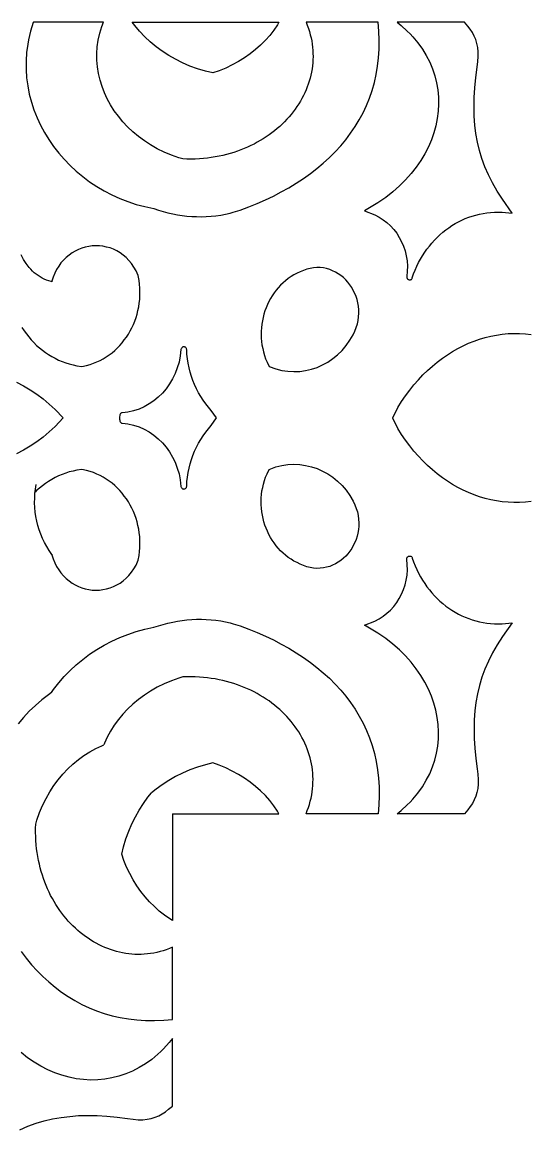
# Model space of a CAD drawing. Extents: x -1917 to -261, y -485 to 605.
# Drawn here: x -1780.2 to -1727.9, y 420.4 to 535.1 of the extents above; entities that cross this region are included whole.
import ezdxf

# ---------------------------------------------------------------- set-up
doc = ezdxf.new("R2010")
doc.units = 0
doc.layers.add('LAYER_1', color=18, linetype='CONTINUOUS')

msp = doc.modelspace()

# ---------------------------------------------------------------- linework, layer by layer
at = {"layer": 'LAYER_1'}
for points in [[(-1743.35, 535.12), (-1750.81, 535.12), (-1750.68, 534.8), (-1750.56, 534.47), (-1750.46, 534.15), (-1750.37, 533.82), (-1750.29, 533.5), (-1750.22, 533.17), (-1750.17, 532.85), (-1750.13, 532.52), (-1750.1, 532.2), (-1750.09, 531.87), (-1750.08, 531.55), (-1750.09, 531.23), (-1750.11, 530.91), (-1750.14, 530.59), (-1750.19, 530.27), (-1750.24, 529.95), (-1750.31, 529.64), (-1750.39, 529.33), (-1750.48, 529.02), (-1750.58, 528.71), (-1750.69, 528.41), (-1750.81, 528.11), (-1750.94, 527.81), (-1751.08, 527.51), (-1751.23, 527.22), (-1751.39, 526.94), (-1751.57, 526.65), (-1751.75, 526.38), (-1751.94, 526.1), (-1752.14, 525.83), (-1752.35, 525.57), (-1752.57, 525.31), (-1752.8, 525.06), (-1753.03, 524.81), (-1753.28, 524.57), (-1753.53, 524.33), (-1753.8, 524.1), (-1754.07, 523.88), (-1754.35, 523.66), (-1754.64, 523.45), (-1754.93, 523.24), (-1755.24, 523.05), (-1755.55, 522.86), (-1755.86, 522.68), (-1756.19, 522.5), (-1756.52, 522.34), (-1756.86, 522.18), (-1757.21, 522.03), (-1757.56, 521.89), (-1757.92, 521.76), (-1758.29, 521.64), (-1758.66, 521.52), (-1759.04, 521.42), (-1759.43, 521.32), (-1759.82, 521.24), (-1760.22, 521.17), (-1760.62, 521.1), (-1761.03, 521.05), (-1761.44, 521), (-1761.86, 520.97), (-1762.28, 520.95), (-1762.71, 520.94), (-1763.14, 520.94), (-1763.58, 520.96), (-1763.98, 521.08), (-1764.76, 521.35), (-1765.51, 521.67), (-1766.22, 522.02), (-1766.91, 522.41), (-1767.55, 522.83), (-1768.17, 523.29), (-1768.75, 523.77), (-1769.29, 524.28), (-1769.79, 524.81), (-1770.25, 525.37), (-1770.68, 525.95), (-1771.06, 526.55), (-1771.4, 527.17), (-1771.69, 527.81), (-1771.94, 528.46), (-1772.14, 529.13), (-1772.3, 529.8), (-1772.41, 530.49), (-1772.47, 531.18), (-1772.47, 531.87), (-1772.43, 532.57), (-1772.33, 533.27), (-1772.18, 533.98), (-1771.97, 534.67), (-1771.8, 535.12), (-1779.04, 535.12), (-1779.06, 535.07), (-1779.21, 534.62), (-1779.34, 534.18), (-1779.45, 533.74), (-1779.55, 533.3), (-1779.63, 532.85), (-1779.75, 531.98), (-1779.81, 531.1), (-1779.8, 530.23), (-1779.75, 529.36), (-1779.64, 528.51), (-1779.47, 527.67), (-1779.25, 526.84), (-1778.99, 526.03), (-1778.67, 525.23), (-1778.31, 524.45), (-1777.9, 523.7), (-1777.45, 522.96), (-1776.96, 522.26), (-1776.43, 521.57), (-1775.86, 520.92), (-1775.25, 520.29), (-1774.61, 519.69), (-1773.94, 519.13), (-1773.23, 518.6), (-1772.49, 518.11), (-1771.73, 517.66), (-1770.93, 517.24), (-1770.11, 516.87), (-1769.27, 516.54), (-1768.41, 516.25), (-1767.52, 516.02), (-1766.56, 515.82), (-1766.08, 515.65), (-1765.6, 515.51), (-1765.11, 515.38), (-1764.62, 515.27), (-1764.13, 515.18), (-1763.64, 515.1), (-1763.14, 515.05), (-1762.64, 515.01), (-1762.14, 514.99), (-1761.64, 514.98), (-1761.14, 515), (-1760.64, 515.03), (-1760.14, 515.08), (-1759.64, 515.15), (-1759.15, 515.24), (-1758.65, 515.34), (-1758.34, 515.45), (-1757.64, 515.66), (-1756.74, 515.99), (-1755.87, 516.35), (-1755.01, 516.72), (-1754.18, 517.12), (-1753.37, 517.54), (-1752.58, 517.98), (-1751.82, 518.45), (-1751.08, 518.93), (-1750.36, 519.44), (-1749.68, 519.97), (-1749.02, 520.52), (-1748.39, 521.09), (-1747.79, 521.69), (-1747.22, 522.31), (-1746.69, 522.95), (-1746.19, 523.61), (-1745.72, 524.3), (-1745.3, 525), (-1744.9, 525.73), (-1744.55, 526.48), (-1744.23, 527.26), (-1743.96, 528.05), (-1743.73, 528.87), (-1743.54, 529.7), (-1743.39, 530.56), (-1743.29, 531.44), (-1743.24, 532.34), (-1743.23, 533.26), (-1743.27, 534.2)], [(-1753.61, 535.12), (-1753.77, 534.85), (-1754.15, 534.29), (-1754.57, 533.75), (-1755.02, 533.24), (-1755.51, 532.75), (-1756.04, 532.28), (-1756.59, 531.84), (-1757.18, 531.43), (-1757.8, 531.04), (-1758.45, 530.69), (-1759.12, 530.37), (-1759.82, 530.08), (-1760.47, 529.86), (-1761.23, 530.05), (-1762.04, 530.3), (-1762.83, 530.58), (-1763.59, 530.91), (-1764.32, 531.28), (-1765.03, 531.68), (-1765.7, 532.11), (-1766.34, 532.58), (-1766.95, 533.08), (-1767.52, 533.61), (-1768.05, 534.17), (-1768.54, 534.76), (-1768.81, 535.12)], [(-1734.38, 535.12), (-1741.38, 535.12), (-1740.96, 534.79), (-1740.32, 534.2), (-1740.02, 533.91), (-1739.74, 533.6), (-1739.22, 532.97), (-1738.76, 532.32), (-1738.35, 531.66), (-1738, 530.97), (-1737.71, 530.27), (-1737.47, 529.56), (-1737.29, 528.84), (-1737.17, 528.11), (-1737.09, 527.37), (-1737.08, 526.63), (-1737.12, 525.89), (-1737.21, 525.14), (-1737.36, 524.4), (-1737.56, 523.66), (-1737.82, 522.93), (-1738.13, 522.21), (-1738.5, 521.49), (-1738.91, 520.79), (-1739.39, 520.11), (-1739.92, 519.44), (-1740.5, 518.79), (-1741.13, 518.16), (-1741.82, 517.56), (-1742.56, 516.98), (-1743.36, 516.43), (-1744.76, 515.58), (-1743.69, 515.16), (-1743.24, 514.93), (-1742.82, 514.67), (-1742.43, 514.37), (-1742.06, 514.03), (-1741.72, 513.66), (-1741.42, 513.26), (-1741.15, 512.84), (-1740.91, 512.39), (-1740.72, 511.92), (-1740.55, 511.43), (-1740.43, 510.92), (-1740.35, 510.4), (-1740.31, 509.87), (-1740.32, 509.33), (-1740.37, 508.78), (-1740.37, 508.71), (-1740.36, 508.65), (-1740.34, 508.6), (-1740.32, 508.55), (-1740.28, 508.51), (-1740.24, 508.48), (-1740.19, 508.46), (-1740.14, 508.44), (-1740.09, 508.43), (-1740.04, 508.43), (-1739.99, 508.44), (-1739.95, 508.46), (-1739.9, 508.49), (-1739.86, 508.53), (-1739.83, 508.58), (-1739.8, 508.64), (-1739.66, 509.05), (-1739.5, 509.45), (-1739.33, 509.84), (-1739.15, 510.22), (-1738.95, 510.59), (-1738.74, 510.94), (-1738.51, 511.29), (-1738.28, 511.62), (-1738.03, 511.94), (-1737.77, 512.25), (-1737.5, 512.55), (-1737.23, 512.83), (-1736.94, 513.11), (-1736.64, 513.36), (-1736.33, 513.61), (-1736.01, 513.84), (-1735.69, 514.06), (-1735.35, 514.26), (-1735.01, 514.45), (-1734.67, 514.62), (-1734.31, 514.78), (-1733.95, 514.92), (-1733.59, 515.04), (-1733.22, 515.15), (-1732.84, 515.25), (-1732.46, 515.32), (-1732.08, 515.38), (-1731.69, 515.42), (-1731.3, 515.45), (-1730.9, 515.45), (-1730.5, 515.44), (-1729.45, 515.36), (-1730.46, 516.78), (-1731.01, 517.63), (-1731.49, 518.48), (-1731.92, 519.32), (-1732.28, 520.15), (-1732.59, 521), (-1732.85, 521.84), (-1733.05, 522.7), (-1733.21, 523.58), (-1733.32, 524.47), (-1733.38, 525.39), (-1733.4, 526.34), (-1733.38, 527.31), (-1733.32, 528.33), (-1733.23, 529.38), (-1733.09, 530.47), (-1733.01, 531.04), (-1732.97, 531.56), (-1732.97, 532.05), (-1733.01, 532.5), (-1733.1, 532.92), (-1733.22, 533.31), (-1733.38, 533.68), (-1733.57, 534.04), (-1733.8, 534.38), (-1734.05, 534.72)], [(-1749.67, 499.38), (-1749.1, 499.63), (-1748.56, 499.93), (-1748.04, 500.29), (-1747.54, 500.69), (-1747.08, 501.14), (-1746.66, 501.63), (-1746.27, 502.18), (-1745.92, 502.76), (-1745.74, 503.13), (-1745.6, 503.5), (-1745.49, 503.87), (-1745.41, 504.24), (-1745.36, 504.61), (-1745.34, 504.98), (-1745.34, 505.34), (-1745.38, 505.7), (-1745.44, 506.05), (-1745.52, 506.39), (-1745.63, 506.72), (-1745.76, 507.04), (-1745.91, 507.35), (-1746.08, 507.65), (-1746.27, 507.93), (-1746.48, 508.19), (-1746.7, 508.44), (-1746.94, 508.67), (-1747.2, 508.88), (-1747.47, 509.07), (-1747.76, 509.24), (-1748.05, 509.39), (-1748.36, 509.51), (-1748.68, 509.6), (-1749.01, 509.67), (-1749.34, 509.71), (-1749.68, 509.71), (-1750.03, 509.69), (-1750.38, 509.63), (-1750.73, 509.54), (-1751.08, 509.42), (-1751.42, 509.26), (-1751.74, 509.12), (-1752.06, 508.95), (-1752.36, 508.77), (-1752.65, 508.57), (-1752.93, 508.35), (-1753.19, 508.13), (-1753.45, 507.88), (-1753.68, 507.63), (-1753.91, 507.36), (-1754.12, 507.08), (-1754.31, 506.8), (-1754.49, 506.5), (-1754.66, 506.19), (-1754.81, 505.88), (-1754.95, 505.55), (-1755.07, 505.22), (-1755.17, 504.89), (-1755.26, 504.54), (-1755.33, 504.2), (-1755.39, 503.85), (-1755.43, 503.49), (-1755.45, 503.14), (-1755.46, 502.78), (-1755.45, 502.42), (-1755.42, 502.06), (-1755.37, 501.7), (-1755.3, 501.34), (-1755.22, 500.98), (-1755.12, 500.62), (-1754.99, 500.27), (-1754.85, 499.92), (-1754.64, 499.47), (-1753.93, 499.22), (-1753.31, 499.06), (-1752.69, 498.97), (-1752.07, 498.94), (-1751.45, 498.96), (-1750.85, 499.05), (-1750.25, 499.19)], [(-1760.08, 494.14), (-1760.62, 494.92), (-1760.92, 495.26), (-1761.2, 495.62), (-1761.47, 495.99), (-1761.72, 496.37), (-1761.95, 496.76), (-1762.16, 497.17), (-1762.35, 497.59), (-1762.53, 498.01), (-1762.68, 498.45), (-1762.81, 498.89), (-1762.93, 499.34), (-1763.02, 499.8), (-1763.09, 500.26), (-1763.14, 500.73), (-1763.17, 501.21), (-1763.18, 501.28), (-1763.2, 501.33), (-1763.23, 501.38), (-1763.27, 501.42), (-1763.31, 501.46), (-1763.36, 501.48), (-1763.41, 501.49), (-1763.46, 501.5), (-1763.51, 501.5), (-1763.56, 501.49), (-1763.61, 501.46), (-1763.65, 501.44), (-1763.69, 501.4), (-1763.72, 501.35), (-1763.75, 501.29), (-1763.76, 501.23), (-1763.84, 500.56), (-1763.96, 499.93), (-1764.14, 499.32), (-1764.36, 498.74), (-1764.63, 498.18), (-1764.95, 497.66), (-1765.3, 497.16), (-1765.69, 496.71), (-1766.11, 496.29), (-1766.57, 495.92), (-1767.05, 495.59), (-1767.57, 495.3), (-1768.11, 495.06), (-1768.67, 494.88), (-1769.25, 494.75), (-1769.54, 494.71), (-1769.85, 494.68), (-1769.91, 494.66), (-1769.97, 494.64), (-1770.02, 494.6), (-1770.05, 494.54), (-1770.08, 494.47), (-1770.1, 494.38), (-1770.12, 494.27), (-1770.12, 494.14), (-1770.12, 494.01), (-1770.1, 493.9), (-1770.08, 493.81), (-1770.05, 493.74), (-1770.02, 493.69), (-1769.97, 493.65), (-1769.91, 493.62), (-1769.85, 493.61), (-1769.54, 493.58), (-1769.25, 493.53), (-1768.67, 493.4), (-1768.11, 493.22), (-1767.57, 492.98), (-1767.05, 492.7), (-1766.57, 492.37), (-1766.11, 491.99), (-1765.69, 491.57), (-1765.3, 491.12), (-1764.95, 490.63), (-1764.63, 490.1), (-1764.36, 489.55), (-1764.14, 488.96), (-1763.96, 488.35), (-1763.84, 487.72), (-1763.76, 487.06), (-1763.75, 486.99), (-1763.72, 486.93), (-1763.69, 486.89), (-1763.65, 486.85), (-1763.61, 486.82), (-1763.56, 486.8), (-1763.51, 486.79), (-1763.46, 486.78), (-1763.41, 486.79), (-1763.36, 486.8), (-1763.31, 486.83), (-1763.27, 486.86), (-1763.23, 486.9), (-1763.2, 486.95), (-1763.18, 487.01), (-1763.17, 487.07), (-1763.14, 487.55), (-1763.09, 488.02), (-1763.02, 488.48), (-1762.93, 488.94), (-1762.81, 489.39), (-1762.68, 489.84), (-1762.53, 490.27), (-1762.35, 490.7), (-1762.16, 491.11), (-1761.95, 491.52), (-1761.72, 491.91), (-1761.47, 492.3), (-1761.2, 492.67), (-1760.92, 493.02), (-1760.62, 493.36)], [(-1749.67, 488.9), (-1749.1, 488.65), (-1748.56, 488.35), (-1748.04, 488), (-1747.54, 487.6), (-1747.08, 487.15), (-1746.66, 486.65), (-1746.27, 486.11), (-1745.92, 485.52), (-1745.74, 485.15), (-1745.6, 484.78), (-1745.49, 484.41), (-1745.41, 484.04), (-1745.36, 483.67), (-1745.34, 483.3), (-1745.34, 482.94), (-1745.38, 482.58), (-1745.44, 482.23), (-1745.52, 481.89), (-1745.63, 481.56), (-1745.76, 481.24), (-1745.91, 480.93), (-1746.08, 480.63), (-1746.27, 480.35), (-1746.48, 480.09), (-1746.7, 479.84), (-1746.94, 479.61), (-1747.2, 479.4), (-1747.47, 479.21), (-1747.76, 479.04), (-1748.05, 478.9), (-1748.36, 478.77), (-1748.68, 478.68), (-1749.01, 478.61), (-1749.34, 478.58), (-1749.68, 478.57), (-1750.03, 478.59), (-1750.38, 478.65), (-1750.73, 478.74), (-1751.08, 478.86), (-1751.42, 479.02), (-1751.74, 479.17), (-1752.06, 479.33), (-1752.36, 479.52), (-1752.65, 479.71), (-1752.93, 479.93), (-1753.19, 480.16), (-1753.45, 480.4), (-1753.68, 480.65), (-1753.91, 480.92), (-1754.12, 481.2), (-1754.31, 481.49), (-1754.49, 481.78), (-1754.66, 482.09), (-1754.81, 482.41), (-1754.95, 482.73), (-1755.07, 483.06), (-1755.17, 483.4), (-1755.26, 483.74), (-1755.33, 484.09), (-1755.39, 484.44), (-1755.43, 484.79), (-1755.45, 485.15), (-1755.46, 485.51), (-1755.45, 485.87), (-1755.42, 486.23), (-1755.37, 486.59), (-1755.3, 486.95), (-1755.22, 487.3), (-1755.12, 487.66), (-1754.99, 488.01), (-1754.85, 488.36), (-1754.64, 488.81), (-1753.93, 489.07), (-1753.31, 489.22), (-1752.69, 489.31), (-1752.07, 489.35), (-1751.45, 489.32), (-1750.85, 489.23), (-1750.25, 489.09)], [(-1734.38, 453.16), (-1741.38, 453.16), (-1740.96, 453.5), (-1740.32, 454.08), (-1740.02, 454.38), (-1739.74, 454.68), (-1739.22, 455.31), (-1738.76, 455.96), (-1738.35, 456.63), (-1738, 457.31), (-1737.71, 458.01), (-1737.47, 458.72), (-1737.29, 459.44), (-1737.17, 460.18), (-1737.09, 460.91), (-1737.08, 461.65), (-1737.12, 462.4), (-1737.21, 463.14), (-1737.36, 463.88), (-1737.56, 464.62), (-1737.82, 465.35), (-1738.13, 466.08), (-1738.5, 466.79), (-1738.91, 467.49), (-1739.39, 468.18), (-1739.92, 468.85), (-1740.5, 469.5), (-1741.13, 470.12), (-1741.82, 470.73), (-1742.56, 471.3), (-1743.36, 471.85), (-1744.76, 472.7), (-1743.69, 473.12), (-1743.24, 473.35), (-1742.82, 473.61), (-1742.43, 473.92), (-1742.06, 474.25), (-1741.72, 474.62), (-1741.42, 475.02), (-1741.15, 475.45), (-1740.91, 475.9), (-1740.72, 476.37), (-1740.55, 476.86), (-1740.43, 477.36), (-1740.35, 477.88), (-1740.31, 478.41), (-1740.32, 478.95), (-1740.37, 479.51), (-1740.37, 479.57), (-1740.36, 479.63), (-1740.34, 479.68), (-1740.32, 479.73), (-1740.28, 479.77), (-1740.24, 479.8), (-1740.19, 479.83), (-1740.14, 479.84), (-1740.09, 479.85), (-1740.04, 479.85), (-1739.99, 479.84), (-1739.95, 479.82), (-1739.9, 479.79), (-1739.86, 479.75), (-1739.83, 479.7), (-1739.8, 479.64), (-1739.66, 479.23), (-1739.5, 478.83), (-1739.33, 478.44), (-1739.15, 478.06), (-1738.95, 477.7), (-1738.74, 477.34), (-1738.51, 477), (-1738.28, 476.66), (-1738.03, 476.34), (-1737.77, 476.03), (-1737.5, 475.73), (-1737.23, 475.45), (-1736.94, 475.18), (-1736.64, 474.92), (-1736.33, 474.67), (-1736.01, 474.44), (-1735.69, 474.23), (-1735.35, 474.02), (-1735.01, 473.84), (-1734.67, 473.67), (-1734.31, 473.51), (-1733.95, 473.37), (-1733.59, 473.24), (-1733.22, 473.13), (-1732.84, 473.04), (-1732.46, 472.96), (-1732.08, 472.9), (-1731.69, 472.86), (-1731.3, 472.84), (-1730.9, 472.83), (-1730.5, 472.84), (-1729.45, 472.92), (-1730.46, 471.5), (-1731.01, 470.65), (-1731.49, 469.81), (-1731.92, 468.97), (-1732.28, 468.13), (-1732.59, 467.29), (-1732.85, 466.44), (-1733.05, 465.58), (-1733.21, 464.7), (-1733.32, 463.81), (-1733.38, 462.89), (-1733.4, 461.95), (-1733.38, 460.97), (-1733.32, 459.96), (-1733.23, 458.9), (-1733.09, 457.81), (-1733.01, 457.25), (-1732.97, 456.72), (-1732.97, 456.23), (-1733.01, 455.78), (-1733.1, 455.36), (-1733.22, 454.97), (-1733.38, 454.6), (-1733.57, 454.24), (-1733.8, 453.9), (-1734.05, 453.56)]]:
    msp.add_lwpolyline(points, close=True, dxfattribs=at)
for points in [[(-1780.23, 503.5), (-1780.01, 503.16), (-1779.77, 502.84), (-1779.53, 502.53), (-1779.27, 502.23), (-1779, 501.94), (-1778.71, 501.66), (-1778.42, 501.4), (-1778.11, 501.16), (-1777.8, 500.92), (-1777.47, 500.71), (-1777.14, 500.5), (-1776.79, 500.32), (-1776.44, 500.14), (-1776.08, 499.99), (-1775.7, 499.85), (-1775.33, 499.74), (-1774.94, 499.64), (-1774.55, 499.55), (-1774.03, 499.47), (-1773.54, 499.58), (-1773.17, 499.68), (-1772.82, 499.81), (-1772.47, 499.95), (-1772.14, 500.1), (-1771.81, 500.28), (-1771.5, 500.47), (-1771.19, 500.68), (-1770.9, 500.9), (-1770.62, 501.14), (-1770.35, 501.39), (-1770.1, 501.65), (-1769.85, 501.93), (-1769.63, 502.22), (-1769.41, 502.52), (-1769.21, 502.83), (-1769.02, 503.15), (-1768.85, 503.48), (-1768.69, 503.82), (-1768.55, 504.17), (-1768.42, 504.53), (-1768.31, 504.89), (-1768.22, 505.26), (-1768.14, 505.64), (-1768.08, 506.02), (-1768.04, 506.41), (-1768.01, 506.8), (-1768.01, 507.19), (-1768.02, 507.59), (-1768.05, 507.98), (-1768.1, 508.38), (-1768.19, 508.88), (-1768.42, 509.37), (-1768.64, 509.76), (-1768.89, 510.12), (-1769.16, 510.45), (-1769.44, 510.74), (-1769.75, 511.01), (-1770.07, 511.24), (-1770.41, 511.44), (-1770.76, 511.6), (-1771.11, 511.74), (-1771.47, 511.84), (-1771.84, 511.92), (-1772.21, 511.96), (-1772.58, 511.97), (-1772.95, 511.95), (-1773.31, 511.9), (-1773.67, 511.82), (-1774.03, 511.72), (-1774.38, 511.58), (-1774.72, 511.42), (-1775.04, 511.23), (-1775.35, 511.01), (-1775.65, 510.76), (-1775.93, 510.49), (-1776.19, 510.19), (-1776.43, 509.86), (-1776.65, 509.51), (-1776.84, 509.13), (-1777, 508.73), (-1777.13, 508.31), (-1777.14, 508.24), (-1777.21, 508.26), (-1777.46, 508.33), (-1777.69, 508.42), (-1777.92, 508.51), (-1778.14, 508.62), (-1778.36, 508.75), (-1778.57, 508.88), (-1778.77, 509.03), (-1778.97, 509.18), (-1779.15, 509.35), (-1779.33, 509.53), (-1779.49, 509.71), (-1779.81, 510.12), (-1780.08, 510.55), (-1780.31, 511.02)], [(-1727.48, 485.51), (-1728.08, 485.44), (-1728.69, 485.4), (-1729.29, 485.39), (-1729.88, 485.42), (-1730.48, 485.47), (-1731.07, 485.55), (-1731.66, 485.67), (-1732.25, 485.81), (-1732.83, 485.98), (-1733.4, 486.18), (-1733.97, 486.41), (-1734.53, 486.66), (-1735.09, 486.95), (-1735.63, 487.26), (-1736.17, 487.6), (-1736.69, 487.96), (-1737.21, 488.35), (-1737.72, 488.77), (-1738.21, 489.22), (-1738.7, 489.69), (-1739.17, 490.19), (-1739.63, 490.71), (-1740.07, 491.26), (-1740.5, 491.83), (-1740.91, 492.43), (-1741.31, 493.05), (-1741.82, 494.11), (-1741.82, 494.14), (-1741.82, 494.17), (-1741.31, 495.23), (-1740.91, 495.85), (-1740.5, 496.45), (-1740.07, 497.02), (-1739.63, 497.57), (-1739.17, 498.1), (-1738.7, 498.59), (-1738.21, 499.06), (-1737.72, 499.51), (-1737.21, 499.93), (-1736.69, 500.32), (-1736.17, 500.69), (-1735.63, 501.03), (-1735.09, 501.34), (-1734.53, 501.62), (-1733.97, 501.88), (-1733.4, 502.1), (-1732.83, 502.3), (-1732.25, 502.47), (-1731.66, 502.62), (-1731.07, 502.73), (-1730.48, 502.81), (-1729.88, 502.87), (-1729.29, 502.89), (-1728.69, 502.88), (-1728.08, 502.84), (-1727.48, 502.78)], [(-1780.8, 497.86), (-1780.08, 497.48), (-1779.38, 497.07), (-1778.7, 496.61), (-1778.04, 496.12), (-1777.41, 495.58), (-1776.79, 495.01), (-1775.96, 494.14), (-1776.79, 493.27), (-1777.41, 492.7), (-1778.04, 492.17), (-1778.7, 491.67), (-1779.38, 491.22), (-1780.08, 490.8), (-1780.8, 490.42)], [(-1777.16, 480.04), (-1777.14, 480.04), (-1777.13, 479.98), (-1777, 479.55), (-1776.84, 479.15), (-1776.65, 478.78), (-1776.43, 478.42), (-1776.19, 478.1), (-1775.93, 477.8), (-1775.65, 477.52), (-1775.35, 477.27), (-1775.04, 477.05), (-1774.72, 476.86), (-1774.38, 476.7), (-1774.03, 476.57), (-1773.67, 476.46), (-1773.31, 476.38), (-1772.95, 476.33), (-1772.58, 476.32), (-1772.21, 476.33), (-1771.84, 476.37), (-1771.47, 476.44), (-1771.11, 476.54), (-1770.76, 476.68), (-1770.41, 476.85), (-1770.07, 477.04), (-1769.75, 477.28), (-1769.44, 477.54), (-1769.16, 477.84), (-1768.89, 478.17), (-1768.64, 478.52), (-1768.42, 478.91), (-1768.19, 479.41), (-1768.1, 479.9), (-1768.05, 480.3), (-1768.02, 480.7), (-1768.01, 481.09), (-1768.01, 481.49), (-1768.04, 481.88), (-1768.08, 482.26), (-1768.14, 482.64), (-1768.22, 483.02), (-1768.31, 483.39), (-1768.42, 483.75), (-1768.55, 484.11), (-1768.69, 484.46), (-1768.85, 484.8), (-1769.02, 485.13), (-1769.21, 485.45), (-1769.41, 485.76), (-1769.63, 486.06), (-1769.85, 486.35), (-1770.1, 486.63), (-1770.35, 486.89), (-1770.62, 487.15), (-1770.9, 487.38), (-1771.19, 487.61), (-1771.5, 487.81), (-1771.81, 488), (-1772.14, 488.18), (-1772.47, 488.34), (-1772.82, 488.48), (-1773.17, 488.6), (-1773.54, 488.7), (-1774.03, 488.81), (-1774.55, 488.73), (-1774.94, 488.65), (-1775.33, 488.55), (-1775.7, 488.43), (-1776.08, 488.29), (-1776.44, 488.14), (-1776.79, 487.97), (-1777.14, 487.78), (-1777.47, 487.58), (-1777.8, 487.36), (-1778.11, 487.13), (-1778.42, 486.88), (-1778.71, 486.62), (-1778.86, 486.47)], [(-1777.18, 465.71), (-1776.96, 466.03), (-1776.43, 466.71), (-1775.86, 467.37), (-1775.25, 467.99), (-1774.61, 468.59), (-1773.94, 469.15), (-1773.23, 469.68), (-1772.49, 470.17), (-1771.73, 470.63), (-1770.93, 471.04), (-1770.11, 471.41), (-1769.27, 471.74), (-1768.41, 472.03), (-1767.52, 472.27), (-1766.56, 472.47), (-1766.08, 472.63), (-1765.6, 472.77), (-1765.11, 472.9), (-1764.62, 473.01), (-1764.13, 473.1), (-1763.64, 473.18), (-1763.14, 473.24), (-1762.64, 473.27), (-1762.14, 473.3), (-1761.64, 473.3), (-1761.14, 473.28), (-1760.64, 473.25), (-1760.14, 473.2), (-1759.64, 473.13), (-1759.15, 473.04), (-1758.65, 472.94), (-1758.34, 472.83), (-1757.64, 472.62), (-1756.74, 472.29), (-1755.87, 471.94), (-1755.01, 471.56), (-1754.18, 471.16), (-1753.37, 470.74), (-1752.58, 470.3), (-1751.82, 469.84), (-1751.08, 469.35), (-1750.36, 468.84), (-1749.68, 468.31), (-1749.02, 467.76), (-1748.39, 467.19), (-1747.79, 466.59), (-1747.22, 465.97), (-1746.69, 465.33), (-1746.19, 464.67), (-1745.72, 463.99), (-1745.3, 463.28), (-1744.9, 462.55), (-1744.55, 461.8), (-1744.23, 461.03), (-1743.96, 460.23), (-1743.73, 459.42), (-1743.54, 458.58), (-1743.39, 457.72), (-1743.29, 456.84), (-1743.24, 455.94), (-1743.23, 455.02), (-1743.27, 454.08), (-1743.35, 453.16), (-1750.81, 453.16), (-1750.68, 453.49), (-1750.56, 453.81), (-1750.46, 454.13), (-1750.37, 454.46), (-1750.29, 454.78), (-1750.22, 455.11), (-1750.17, 455.43), (-1750.13, 455.76), (-1750.1, 456.08), (-1750.09, 456.41), (-1750.08, 456.73), (-1750.09, 457.05), (-1750.11, 457.38), (-1750.14, 457.7), (-1750.19, 458.01), (-1750.24, 458.33), (-1750.31, 458.64), (-1750.39, 458.96), (-1750.48, 459.27), (-1750.58, 459.57), (-1750.69, 459.88), (-1750.81, 460.18), (-1750.94, 460.47), (-1751.08, 460.77), (-1751.23, 461.06), (-1751.39, 461.35), (-1751.57, 461.63), (-1751.75, 461.91), (-1751.94, 462.18), (-1752.14, 462.45), (-1752.35, 462.71), (-1752.57, 462.97), (-1752.8, 463.23), (-1753.03, 463.47), (-1753.28, 463.72), (-1753.53, 463.95), (-1753.8, 464.18), (-1754.07, 464.41), (-1754.35, 464.62), (-1754.64, 464.84), (-1754.93, 465.04), (-1755.24, 465.24), (-1755.55, 465.42), (-1755.86, 465.61), (-1756.19, 465.78), (-1756.52, 465.95), (-1756.86, 466.1), (-1757.21, 466.25), (-1757.56, 466.39), (-1757.92, 466.52), (-1758.29, 466.65), (-1758.66, 466.76), (-1759.04, 466.86), (-1759.43, 466.96), (-1759.82, 467.04), (-1760.22, 467.12), (-1760.62, 467.18), (-1761.03, 467.23), (-1761.44, 467.28), (-1761.86, 467.31), (-1762.28, 467.33), (-1762.71, 467.34), (-1763.14, 467.34), (-1763.58, 467.33), (-1763.98, 467.21), (-1764.76, 466.93), (-1765.51, 466.61), (-1766.22, 466.26), (-1766.91, 465.87), (-1767.55, 465.45), (-1768.17, 465), (-1768.75, 464.51), (-1769.29, 464.01), (-1769.79, 463.47), (-1770.25, 462.91), (-1770.68, 462.33), (-1771.06, 461.73), (-1771.4, 461.11), (-1771.69, 460.47), (-1771.76, 460.29)], [(-1777.18, 465.71), (-1777.5, 465.49), (-1778.19, 464.95), (-1778.84, 464.38), (-1779.47, 463.78), (-1780.07, 463.14), (-1780.63, 462.46)], [(-1780.32, 438.89), (-1779.79, 438.2), (-1779.24, 437.54), (-1778.67, 436.91), (-1778.07, 436.31), (-1777.45, 435.75), (-1776.81, 435.21), (-1776.15, 434.71), (-1775.46, 434.25), (-1774.76, 433.82), (-1774.03, 433.43), (-1773.28, 433.07), (-1772.5, 432.76), (-1771.71, 432.48), (-1770.89, 432.25), (-1770.06, 432.06), (-1769.2, 431.92), (-1768.32, 431.82), (-1767.42, 431.76), (-1766.5, 431.75), (-1765.55, 431.79), (-1764.64, 431.87), (-1764.64, 439.34), (-1764.96, 439.21), (-1765.29, 439.09), (-1765.61, 438.98), (-1765.93, 438.89), (-1766.26, 438.81), (-1766.59, 438.75), (-1766.91, 438.69), (-1767.24, 438.65), (-1767.56, 438.63), (-1767.89, 438.61), (-1768.21, 438.61), (-1768.53, 438.61), (-1768.85, 438.64), (-1769.17, 438.67), (-1769.49, 438.71), (-1769.81, 438.77), (-1770.12, 438.83), (-1770.43, 438.91), (-1770.74, 439), (-1771.05, 439.1), (-1771.35, 439.21), (-1771.65, 439.33), (-1771.95, 439.46), (-1772.25, 439.6), (-1772.54, 439.76), (-1772.82, 439.92), (-1773.11, 440.09), (-1773.38, 440.27), (-1773.66, 440.46), (-1773.93, 440.66), (-1774.19, 440.87), (-1774.45, 441.09), (-1774.7, 441.32), (-1774.95, 441.56), (-1775.19, 441.8), (-1775.43, 442.06), (-1775.66, 442.32), (-1775.88, 442.59), (-1776.1, 442.87), (-1776.31, 443.16), (-1776.52, 443.46), (-1776.71, 443.76), (-1776.9, 444.07), (-1777.08, 444.39), (-1777.26, 444.71), (-1777.42, 445.05), (-1777.58, 445.39), (-1777.73, 445.73), (-1777.87, 446.09), (-1778, 446.45), (-1778.12, 446.81), (-1778.24, 447.19), (-1778.34, 447.57), (-1778.43, 447.95), (-1778.52, 448.34), (-1778.59, 448.74), (-1778.66, 449.14), (-1778.71, 449.55), (-1778.75, 449.96), (-1778.79, 450.38), (-1778.81, 450.8), (-1778.82, 451.23), (-1778.82, 451.67), (-1778.8, 452.1), (-1778.68, 452.51), (-1778.41, 453.28), (-1778.09, 454.03), (-1777.74, 454.75), (-1777.35, 455.43), (-1776.93, 456.08), (-1776.47, 456.69), (-1775.99, 457.27), (-1775.48, 457.81), (-1774.95, 458.31), (-1774.39, 458.78), (-1773.81, 459.2), (-1773.2, 459.58), (-1772.58, 459.92), (-1771.95, 460.21), (-1771.76, 460.29)], [(-1764.64, 453.16), (-1753.61, 453.16), (-1753.77, 453.43), (-1754.15, 453.99), (-1754.57, 454.53), (-1755.02, 455.04), (-1755.51, 455.54), (-1756.04, 456), (-1756.59, 456.44), (-1757.18, 456.86), (-1757.8, 457.24), (-1758.45, 457.59), (-1759.12, 457.91), (-1759.82, 458.2), (-1760.47, 458.43), (-1761.23, 458.24), (-1762.04, 457.99), (-1762.83, 457.7), (-1763.59, 457.37), (-1764.32, 457.01), (-1765.03, 456.6), (-1765.7, 456.17), (-1766.34, 455.7), (-1766.8, 455.32)], [(-1764.64, 453.16), (-1764.64, 442.13), (-1764.91, 442.29), (-1765.47, 442.67), (-1766.01, 443.09), (-1766.52, 443.55), (-1767.01, 444.04), (-1767.48, 444.56), (-1767.92, 445.12), (-1768.33, 445.71), (-1768.72, 446.32), (-1769.07, 446.97), (-1769.39, 447.64), (-1769.68, 448.34), (-1769.9, 448.99), (-1769.71, 449.75), (-1769.46, 450.56), (-1769.17, 451.35), (-1768.85, 452.11), (-1768.48, 452.85), (-1768.08, 453.55), (-1767.65, 454.23), (-1767.18, 454.87), (-1766.8, 455.32)], [(-1780.44, 420.44), (-1779.61, 420.81), (-1778.76, 421.12), (-1777.92, 421.37), (-1777.06, 421.58), (-1776.18, 421.73), (-1775.29, 421.84), (-1774.37, 421.91), (-1773.42, 421.93), (-1772.45, 421.91), (-1771.43, 421.85), (-1770.38, 421.75), (-1769.29, 421.62), (-1768.72, 421.53), (-1768.2, 421.49), (-1767.71, 421.49), (-1767.26, 421.54), (-1766.84, 421.62), (-1766.45, 421.74), (-1766.07, 421.9), (-1765.72, 422.1), (-1765.38, 422.32), (-1765.04, 422.57), (-1764.64, 422.9), (-1764.64, 429.9), (-1764.97, 429.48), (-1765.56, 428.84), (-1765.85, 428.55), (-1766.16, 428.27), (-1766.79, 427.74), (-1767.44, 427.28), (-1768.1, 426.88), (-1768.79, 426.53), (-1769.49, 426.23), (-1770.2, 426), (-1770.92, 425.82), (-1771.65, 425.69), (-1772.39, 425.62), (-1773.13, 425.6), (-1773.87, 425.64), (-1774.62, 425.73), (-1775.36, 425.88), (-1776.1, 426.09), (-1776.83, 426.34), (-1777.55, 426.65), (-1778.27, 427.02), (-1778.97, 427.44), (-1779.65, 427.91), (-1780.32, 428.44)]]:
    msp.add_lwpolyline(points, dxfattribs=at)
msp.add_lwpolyline([(-1777.14, 480.01, -0.207143), (-1778.75, 487.26)], format="xyb", dxfattribs=at)

doc.saveas('drawing.dxf')
